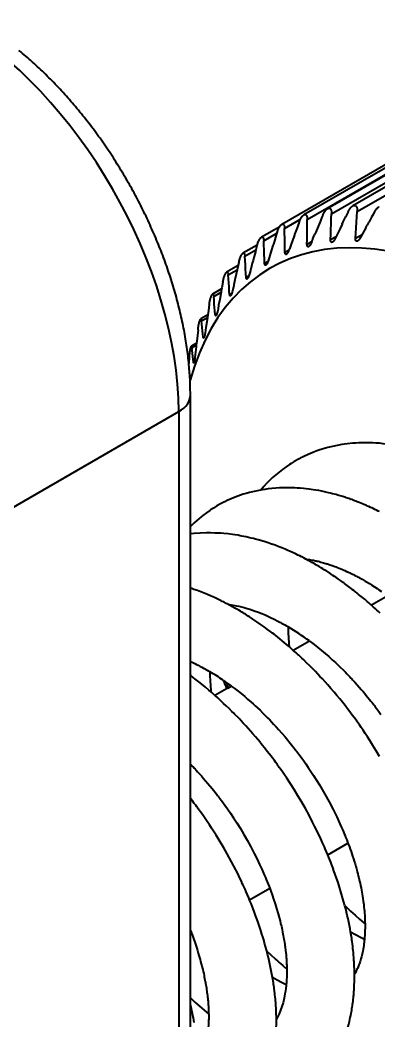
# Model space of a CAD drawing. Header units: millimetres. Extents: x 15 to 415, y 5 to 292.
# Drawn here: x 325.09 to 329.57, y 131.37 to 143.89 of the extents above; entities that cross this region are included whole.
import ezdxf

# ---------------------------------------------------------------- set-up
doc = ezdxf.new("R2010")
doc.units = ezdxf.units.MM
doc.layers.add('Geometries', color=7, linetype='Continuous')

msp = doc.modelspace()

# ---------------------------------------------------------------- linework, layer by layer
at = {"layer": 'Geometries', "linetype": 'Continuous', "lineweight": 40}
for p, q in [((328.675, 141.401), (331.722, 143.16)), ((331.738, 143.155), (328.931, 141.535)), ((328.979, 141.472), (332.026, 143.231)), ((332.087, 143.21), (329.245, 141.57)), ((329.3, 141.5), (332.347, 143.259)), ((331.321, 143.049), (328.357, 141.338)), ((331.4, 143.054), (328.634, 141.457)), ((328.392, 141.288), (328.59, 141.402)), ((328.587, 141.396), (328.59, 141.402)), ((328.871, 141.452), (328.86, 141.427)), ((329.129, 141.377), (329.151, 141.422)), ((329.151, 141.422), (329.153, 141.426)), ((329.153, 141.426), (329.158, 141.438)), ((329.186, 141.495), (329.158, 141.438)), ((329.518, 141.496), (329.493, 141.451)), ((328.331, 141.309), (328.102, 141.178)), ((328.574, 141.366), (328.558, 141.32)), ((329.112, 141.342), (329.126, 141.372)), ((329.126, 141.372), (329.129, 141.377)), ((329.408, 141.297), (329.425, 141.327)), ((328.132, 141.133), (328.296, 141.228)), ((328.296, 141.228), (328.293, 141.22)), ((328.299, 141.238), (328.296, 141.228)), ((328.732, 141.123), (328.744, 141.151)), ((328.744, 141.151), (328.746, 141.156)), ((328.746, 141.156), (328.764, 141.199)), ((328.764, 141.199), (328.766, 141.203)), ((328.766, 141.203), (328.77, 141.214)), ((328.967, 141.147), (329.038, 141.188)), ((329.038, 141.188), (329.021, 141.153)), ((329.278, 141.164), (329.362, 141.213)), ((329.362, 141.213), (329.335, 141.163)), ((328.05, 141.08), (327.872, 140.977)), ((327.896, 140.939), (328.033, 141.018)), ((328.047, 141.07), (328.033, 141.018)), ((328.397, 140.99), (328.448, 141.019)), ((328.444, 141.01), (328.446, 141.015)), ((328.448, 141.019), (328.446, 141.015)), ((328.448, 141.019), (328.452, 141.03)), ((328.672, 141.088), (328.732, 141.123)), ((328.732, 141.123), (328.724, 141.102)), ((327.811, 140.822), (327.668, 140.739)), ((327.687, 140.706), (327.8, 140.771)), ((327.82, 140.862), (327.811, 140.822)), ((328.142, 140.851), (328.185, 140.876)), ((328.186, 140.879), (328.185, 140.876)), ((327.911, 140.674), (327.947, 140.694)), ((327.957, 140.733), (327.951, 140.708)), ((327.605, 140.53), (327.492, 140.464)), ((327.605, 140.53), (327.598, 140.489)), ((327.767, 140.623), (327.758, 140.581)), ((327.506, 140.436), (327.598, 140.489)), ((327.705, 140.46), (327.733, 140.476)), ((327.56, 140.28), (327.556, 140.257)), ((327.432, 140.206), (327.345, 140.155)), ((327.355, 140.133), (327.427, 140.174)), ((327.432, 140.206), (327.427, 140.174)), ((327.526, 140.21), (327.547, 140.223)), ((327.374, 139.927), (327.39, 139.936)), ((327.291, 139.852), (327.228, 139.815)), ((327.235, 139.797), (327.289, 139.828)), ((327.291, 139.852), (327.289, 139.828)), ((327.252, 139.613), (327.263, 139.619)), ((327.215, 137.557), (327.215, 139.2)), ((324.012, 137.231), (327.069, 138.996)), ((327.069, 138.996), (327.069, 127.565)), ((329.209, 137.902), (329.212, 137.902)), ((327.215, 137.287), (327.215, 137.557)), ((327.215, 137.286), (327.215, 137.287)), ((327.215, 134.586), (327.215, 137.286)), ((328.232, 137.338), (328.234, 137.337)), ((329.681, 136.691), (329.478, 136.574)), ((328.501, 136.01), (328.703, 136.126)), ((327.668, 135.529), (327.522, 135.445)), ((327.682, 135.537), (327.668, 135.529)), ((327.682, 135.537), (327.726, 135.562)), ((327.215, 134.158), (327.215, 134.586)), ((327.215, 132.504), (327.215, 134.158)), ((328.932, 133.452), (329.184, 133.598)), ((327.954, 132.888), (328.206, 133.033)), ((327.215, 132.461), (327.215, 132.504)), ((327.215, 132.461), (327.229, 132.469)), ((327.215, 131.663), (327.215, 132.461)), ((327.215, 131.588), (327.215, 131.663)), ((327.215, 129.735), (327.215, 131.588))]:
    msp.add_line(p, q, dxfattribs=at)
at = {"layer": 'Geometries', "linetype": 'Continuous', "lineweight": 40, "flags": 128}
for points in [[(327.195, 139.599), (327.194, 139.609), (327.191, 139.636), (327.188, 139.663), (327.185, 139.69), (327.182, 139.717), (327.179, 139.744), (327.175, 139.771), (327.171, 139.798), (327.167, 139.825), (327.163, 139.852), (327.159, 139.879), (327.154, 139.906), (327.15, 139.934), (327.145, 139.961), (327.14, 139.988), (327.135, 140.015), (327.13, 140.043), (327.124, 140.07), (327.119, 140.098), (327.113, 140.125), (327.107, 140.152), (327.101, 140.18), (327.095, 140.207), (327.088, 140.235), (327.082, 140.262), (327.075, 140.29), (327.068, 140.317), (327.061, 140.345), (327.054, 140.372), (327.047, 140.4), (327.039, 140.428), (327.032, 140.455), (327.024, 140.483), (327.016, 140.51), (327.008, 140.538), (327, 140.566), (326.991, 140.593), (326.983, 140.621), (326.974, 140.648), (326.965, 140.676), (326.956, 140.703), (326.947, 140.731), (326.938, 140.758), (326.928, 140.786), (326.919, 140.814), (326.909, 140.841), (326.899, 140.869), (326.889, 140.896), (326.879, 140.923), (326.869, 140.951), (326.858, 140.978), (326.848, 141.006), (326.837, 141.033), (326.826, 141.06), (326.815, 141.088), (326.804, 141.115), (326.793, 141.142), (326.781, 141.17), (326.77, 141.197), (326.758, 141.224), (326.746, 141.251), (326.734, 141.278), (326.722, 141.305), (326.71, 141.332), (326.698, 141.359), (326.685, 141.386), (326.673, 141.413), (326.66, 141.44), (326.647, 141.467), (326.634, 141.494), (326.621, 141.52), (326.607, 141.547), (326.594, 141.574), (326.581, 141.6), (326.567, 141.627), (326.553, 141.653), (326.539, 141.68), (326.525, 141.706), (326.511, 141.732), (326.497, 141.758), (326.482, 141.785), (326.468, 141.811), (326.453, 141.837), (326.438, 141.863), (326.424, 141.889), (326.409, 141.915), (326.393, 141.94), (326.378, 141.966), (326.363, 141.992), (326.347, 142.017), (326.332, 142.043), (326.316, 142.068), (326.3, 142.093), (326.284, 142.119), (326.268, 142.144), (326.252, 142.169), (326.236, 142.194), (326.22, 142.219), (326.203, 142.244), (326.187, 142.268), (326.17, 142.293), (326.153, 142.318), (326.136, 142.342), (326.119, 142.367), (326.102, 142.391), (326.085, 142.415), (326.068, 142.439), (326.05, 142.463), (326.033, 142.487), (326.015, 142.511), (325.998, 142.535), (325.98, 142.558), (325.962, 142.582), (325.944, 142.605), (325.926, 142.628), (325.908, 142.652), (325.89, 142.675), (325.871, 142.698), (325.853, 142.721), (325.834, 142.743), (325.816, 142.766), (325.797, 142.789), (325.778, 142.811), (325.759, 142.833), (325.74, 142.855), (325.721, 142.877), (325.702, 142.899), (325.683, 142.921), (325.664, 142.943), (325.644, 142.964), (325.625, 142.986), (325.605, 143.007), (325.586, 143.028), (325.566, 143.049), (325.546, 143.07), (325.526, 143.091), (325.506, 143.112), (325.486, 143.132), (325.466, 143.153), (325.446, 143.173), (325.426, 143.193), (325.406, 143.213), (325.385, 143.233), (325.365, 143.253), (325.345, 143.272), (325.324, 143.292), (325.303, 143.311), (325.283, 143.33), (325.262, 143.349), (325.241, 143.368), (325.22, 143.387), (325.199, 143.405), (325.178, 143.424), (325.157, 143.442), (325.136, 143.46), (325.115, 143.478), (325.094, 143.496), (325.072, 143.513)], [(328.871, 141.452), (328.875, 141.461), (328.879, 141.47), (328.884, 141.479), (328.889, 141.488), (328.894, 141.497), (328.899, 141.503), (328.904, 141.51), (328.908, 141.515), (328.913, 141.521), (328.918, 141.525), (328.922, 141.529), (328.926, 141.532), (328.931, 141.535), (328.931, 141.535)], [(328.931, 141.535), (328.935, 141.537), (328.939, 141.539), (328.943, 141.54), (328.947, 141.54), (328.952, 141.54), (328.956, 141.539), (328.96, 141.537), (328.963, 141.534), (328.966, 141.531), (328.969, 141.526), (328.972, 141.521), (328.974, 141.515), (328.976, 141.509), (328.977, 141.502), (328.978, 141.495), (328.979, 141.487), (328.979, 141.48), (328.979, 141.472)], [(329.186, 141.495), (329.191, 141.504), (329.196, 141.513), (329.201, 141.522), (329.206, 141.53), (329.212, 141.538), (329.217, 141.544), (329.222, 141.55), (329.228, 141.556), (329.233, 141.561), (329.237, 141.564), (329.242, 141.568), (329.245, 141.57)], [(329.245, 141.57), (329.247, 141.57), (329.251, 141.573), (329.256, 141.574), (329.26, 141.575), (329.265, 141.576), (329.269, 141.576), (329.274, 141.575), (329.278, 141.573), (329.282, 141.57), (329.286, 141.567), (329.289, 141.563), (329.292, 141.558), (329.294, 141.552), (329.297, 141.546), (329.298, 141.539), (329.299, 141.531), (329.3, 141.524), (329.3, 141.516), (329.3, 141.508), (329.3, 141.5)], [(329.518, 141.496), (329.523, 141.504), (329.528, 141.512)], [(329.528, 141.512), (329.528, 141.513), (329.534, 141.521), (329.54, 141.529), (329.546, 141.537), (329.552, 141.542), (329.557, 141.548), (329.563, 141.553), (329.565, 141.554)], [(329.565, 141.554), (329.569, 141.557), (329.569, 141.558)], [(329.569, 141.558), (329.573, 141.56), (329.575, 141.561)], [(328.574, 141.366), (328.578, 141.376), (328.582, 141.385), (328.583, 141.388)], [(328.583, 141.388), (328.586, 141.394), (328.587, 141.396)], [(328.59, 141.402), (328.591, 141.403), (328.595, 141.412), (328.599, 141.419), (328.604, 141.426), (328.608, 141.432), (328.613, 141.438), (328.617, 141.443), (328.62, 141.447), (328.624, 141.451), (328.628, 141.454), (328.632, 141.457), (328.634, 141.457)], [(328.634, 141.457), (328.636, 141.459), (328.64, 141.46), (328.644, 141.461), (328.648, 141.462), (328.652, 141.461), (328.656, 141.46), (328.659, 141.458), (328.662, 141.455), (328.665, 141.452), (328.668, 141.447), (328.67, 141.441), (328.672, 141.435), (328.673, 141.429), (328.674, 141.422), (328.675, 141.416), (328.675, 141.408), (328.675, 141.401)], [(328.672, 141.088), (328.673, 141.15), (328.673, 141.212), (328.674, 141.274), (328.675, 141.337), (328.675, 141.401)], [(328.86, 141.427), (328.841, 141.381), (328.836, 141.369)], [(328.967, 141.147), (328.969, 141.211), (328.971, 141.275), (328.974, 141.34), (328.976, 141.406), (328.979, 141.472)], [(329.278, 141.164), (329.282, 141.23), (329.286, 141.297), (329.291, 141.364), (329.295, 141.432), (329.3, 141.5)], [(329.493, 141.451), (329.48, 141.428), (329.449, 141.37)], [(328.299, 141.238), (328.302, 141.248), (328.306, 141.258), (328.309, 141.267), (328.313, 141.276), (328.317, 141.286), (328.321, 141.293), (328.325, 141.3), (328.329, 141.307), (328.331, 141.309)], [(328.331, 141.309), (328.333, 141.313), (328.336, 141.318), (328.34, 141.323), (328.344, 141.327), (328.347, 141.331), (328.351, 141.334), (328.355, 141.337), (328.357, 141.338)], [(328.357, 141.338), (328.358, 141.339), (328.362, 141.34), (328.366, 141.341), (328.369, 141.341), (328.373, 141.341), (328.376, 141.339), (328.379, 141.337), (328.382, 141.334), (328.384, 141.33), (328.386, 141.325), (328.388, 141.32), (328.39, 141.314), (328.391, 141.308), (328.392, 141.302), (328.392, 141.295), (328.392, 141.288)], [(328.397, 140.99), (328.396, 141.048), (328.395, 141.107), (328.394, 141.167), (328.393, 141.227), (328.392, 141.288)], [(328.558, 141.32), (328.548, 141.294), (328.526, 141.234)], [(328.836, 141.369), (328.811, 141.31), (328.781, 141.24), (328.77, 141.214)], [(329.112, 141.342), (329.086, 141.288), (329.065, 141.245)], [(329.408, 141.297), (329.407, 141.294), (329.371, 141.228), (329.362, 141.213)], [(329.449, 141.37), (329.443, 141.361), (329.425, 141.327)], [(328.05, 141.08), (328.053, 141.089), (328.056, 141.099), (328.059, 141.109), (328.063, 141.118), (328.066, 141.125), (328.07, 141.133), (328.073, 141.14), (328.077, 141.147), (328.08, 141.152), (328.083, 141.157), (328.086, 141.162), (328.09, 141.166), (328.093, 141.17), (328.096, 141.173), (328.099, 141.176), (328.102, 141.178)], [(328.102, 141.178), (328.103, 141.178), (328.106, 141.179), (328.11, 141.18), (328.113, 141.18), (328.116, 141.179), (328.119, 141.178), (328.121, 141.176), (328.124, 141.172), (328.126, 141.168), (328.127, 141.163), (328.129, 141.158), (328.13, 141.152), (328.131, 141.146), (328.132, 141.14), (328.132, 141.133)], [(328.142, 140.851), (328.14, 140.906), (328.138, 140.962), (328.136, 141.019), (328.134, 141.076), (328.132, 141.133)], [(328.273, 141.156), (328.253, 141.092), (328.247, 141.073)], [(328.293, 141.22), (328.276, 141.165), (328.273, 141.156)], [(328.506, 141.178), (328.496, 141.151), (328.47, 141.08), (328.452, 141.03)], [(328.526, 141.234), (328.522, 141.222), (328.506, 141.178)], [(328.992, 141.116), (328.99, 141.115), (328.987, 141.114), (328.984, 141.113), (328.981, 141.113), (328.979, 141.114), (328.977, 141.115), (328.975, 141.116), (328.973, 141.118), (328.971, 141.122), (328.969, 141.126), (328.968, 141.13), (328.967, 141.135), (328.967, 141.141), (328.967, 141.147)], [(329.021, 141.153), (329.018, 141.147), (329.015, 141.142), (329.012, 141.136), (329.008, 141.131), (329.005, 141.128), (329.002, 141.124), (328.998, 141.121), (328.995, 141.118), (328.993, 141.116), (328.992, 141.116)], [(329.065, 141.245), (329.053, 141.22), (329.038, 141.188)], [(329.307, 141.131), (329.304, 141.129), (329.301, 141.128), (329.298, 141.127), (329.295, 141.127), (329.292, 141.127), (329.29, 141.128), (329.288, 141.129), (329.286, 141.131), (329.283, 141.134), (329.281, 141.138), (329.28, 141.142), (329.278, 141.147), (329.278, 141.152), (329.278, 141.158), (329.278, 141.164)], [(329.335, 141.163), (329.332, 141.158), (329.328, 141.152), (329.324, 141.147), (329.321, 141.142), (329.317, 141.139), (329.314, 141.136), (329.31, 141.133), (329.307, 141.131), (329.307, 141.131)], [(328.033, 141.018), (328.027, 140.996), (328.011, 140.937)], [(328.047, 141.07), (328.05, 141.08), (328.05, 141.08)], [(328.23, 141.019), (328.208, 140.949), (328.186, 140.879)], [(328.247, 141.073), (328.23, 141.021), (328.23, 141.019)], [(328.444, 141.01), (328.442, 141.004), (328.44, 140.998), (328.437, 140.993), (328.434, 140.987), (328.432, 140.983), (328.429, 140.979), (328.426, 140.975), (328.424, 140.972), (328.421, 140.969), (328.419, 140.967), (328.418, 140.967)], [(328.694, 141.061), (328.692, 141.06), (328.69, 141.059), (328.687, 141.059), (328.685, 141.059), (328.683, 141.059), (328.681, 141.06), (328.679, 141.062), (328.677, 141.065), (328.675, 141.069), (328.674, 141.073), (328.673, 141.078), (328.673, 141.083), (328.672, 141.088)], [(328.724, 141.102), (328.721, 141.096), (328.718, 141.09), (328.715, 141.085), (328.712, 141.08), (328.709, 141.075), (328.706, 141.071), (328.703, 141.068), (328.7, 141.065), (328.698, 141.063), (328.695, 141.061), (328.694, 141.061)], [(327.82, 140.862), (327.823, 140.872), (327.825, 140.881), (327.828, 140.891), (327.831, 140.901), (327.834, 140.91), (327.837, 140.918), (327.84, 140.926), (327.843, 140.933), (327.846, 140.941), (327.849, 140.946), (327.851, 140.952), (327.854, 140.957), (327.857, 140.961), (327.86, 140.965), (327.863, 140.969), (327.866, 140.972), (327.869, 140.975), (327.872, 140.977), (327.872, 140.977)], [(327.872, 140.977), (327.875, 140.979), (327.878, 140.979), (327.881, 140.979), (327.883, 140.978), (327.885, 140.977), (327.888, 140.974), (327.89, 140.97), (327.892, 140.966), (327.893, 140.961), (327.894, 140.956), (327.895, 140.951), (327.896, 140.945), (327.896, 140.939)], [(327.911, 140.674), (327.908, 140.726), (327.905, 140.778), (327.902, 140.831), (327.899, 140.885), (327.896, 140.939)], [(327.998, 140.885), (327.988, 140.851), (327.969, 140.779), (327.957, 140.733)], [(328.011, 140.937), (328.008, 140.923), (327.998, 140.885)], [(328.413, 140.964), (328.411, 140.963), (328.409, 140.963), (328.408, 140.963), (328.406, 140.964), (328.404, 140.966), (328.402, 140.968), (328.4, 140.971), (328.399, 140.975), (328.398, 140.979), (328.397, 140.984), (328.397, 140.99)], [(328.416, 140.965), (328.414, 140.964), (328.413, 140.964)], [(328.418, 140.967), (328.416, 140.965), (328.416, 140.965)], [(327.8, 140.771), (327.788, 140.715), (327.771, 140.643), (327.767, 140.623)], [(327.811, 140.822), (327.804, 140.788), (327.8, 140.771)], [(328.158, 140.83), (328.157, 140.829), (328.155, 140.828), (328.153, 140.828), (328.151, 140.828), (328.149, 140.829), (328.147, 140.831), (328.146, 140.834), (328.144, 140.838), (328.144, 140.842), (328.143, 140.846), (328.142, 140.851)], [(328.18, 140.862), (328.18, 140.861), (328.177, 140.855), (328.175, 140.85), (328.172, 140.846), (328.17, 140.842), (328.168, 140.839), (328.165, 140.836), (328.163, 140.833), (328.161, 140.831), (328.159, 140.83), (328.158, 140.83)], [(328.185, 140.876), (328.184, 140.873), (328.182, 140.867), (328.18, 140.862)], [(327.621, 140.616), (327.623, 140.626), (327.625, 140.635), (327.627, 140.645), (327.63, 140.655), (327.632, 140.665), (327.634, 140.673), (327.637, 140.681), (327.64, 140.689), (327.642, 140.696), (327.645, 140.702), (327.647, 140.708), (327.649, 140.713), (327.652, 140.718), (327.654, 140.723), (327.657, 140.727), (327.659, 140.73), (327.662, 140.734), (327.665, 140.736), (327.668, 140.739), (327.668, 140.739)], [(327.668, 140.739), (327.67, 140.74), (327.673, 140.74), (327.675, 140.74), (327.677, 140.739), (327.679, 140.737), (327.681, 140.734), (327.683, 140.731), (327.684, 140.726), (327.685, 140.722), (327.686, 140.717), (327.687, 140.712), (327.687, 140.706)], [(327.705, 140.46), (327.701, 140.508), (327.698, 140.557), (327.694, 140.606), (327.691, 140.656), (327.687, 140.706)], [(327.924, 140.655), (327.923, 140.655), (327.921, 140.654), (327.92, 140.654), (327.918, 140.655), (327.916, 140.656), (327.915, 140.659), (327.913, 140.662), (327.912, 140.665), (327.912, 140.669), (327.911, 140.674)], [(327.945, 140.689), (327.943, 140.684), (327.941, 140.68), (327.939, 140.675), (327.936, 140.67), (327.934, 140.667), (327.933, 140.664), (327.93, 140.661), (327.928, 140.659), (327.926, 140.657), (327.925, 140.655), (327.924, 140.655)], [(327.947, 140.694), (327.945, 140.69), (327.945, 140.689)], [(327.951, 140.708), (327.949, 140.702), (327.947, 140.696), (327.947, 140.694)], [(327.621, 140.616), (327.607, 140.543), (327.605, 140.53)], [(327.758, 140.581), (327.756, 140.572), (327.74, 140.501)], [(327.45, 140.334), (327.452, 140.344), (327.453, 140.354), (327.455, 140.363), (327.457, 140.373), (327.459, 140.383), (327.461, 140.391), (327.463, 140.399), (327.465, 140.407), (327.468, 140.415), (327.47, 140.421), (327.471, 140.427), (327.474, 140.433), (327.476, 140.438), (327.478, 140.443), (327.48, 140.448), (327.482, 140.452), (327.484, 140.456), (327.487, 140.459), (327.489, 140.462), (327.491, 140.464), (327.492, 140.464)], [(327.492, 140.464), (327.493, 140.465), (327.495, 140.465), (327.497, 140.465), (327.499, 140.463), (327.501, 140.461), (327.502, 140.458), (327.503, 140.455), (327.504, 140.451), (327.505, 140.447), (327.506, 140.442), (327.506, 140.436)], [(327.526, 140.21), (327.522, 140.255), (327.518, 140.299), (327.514, 140.345), (327.51, 140.39), (327.506, 140.436)], [(327.598, 140.489), (327.594, 140.47), (327.581, 140.399), (327.568, 140.328), (327.56, 140.28)], [(327.715, 140.444), (327.715, 140.443), (327.713, 140.443), (327.711, 140.443), (327.71, 140.444), (327.708, 140.446), (327.707, 140.449), (327.706, 140.452), (327.706, 140.456), (327.705, 140.46)], [(327.733, 140.476), (327.732, 140.471), (327.73, 140.467), (327.728, 140.462), (327.726, 140.458), (327.724, 140.455), (327.723, 140.452), (327.721, 140.449), (327.719, 140.447), (327.717, 140.445), (327.716, 140.444), (327.715, 140.444)], [(327.74, 140.501), (327.739, 140.495), (327.737, 140.489), (327.735, 140.482), (327.733, 140.476), (327.733, 140.476)], [(327.45, 140.334), (327.44, 140.262), (327.432, 140.206)], [(327.556, 140.257), (327.555, 140.251), (327.554, 140.247)], [(327.31, 140.019), (327.311, 140.028), (327.312, 140.038), (327.314, 140.048), (327.315, 140.058), (327.317, 140.068), (327.318, 140.076), (327.32, 140.084), (327.322, 140.092), (327.323, 140.1), (327.325, 140.107), (327.326, 140.113), (327.328, 140.119), (327.33, 140.125), (327.331, 140.13), (327.333, 140.135), (327.335, 140.139), (327.336, 140.143), (327.338, 140.148), (327.34, 140.151), (327.342, 140.153), (327.344, 140.155), (327.345, 140.156)], [(327.345, 140.156), (327.346, 140.156), (327.347, 140.156), (327.349, 140.155), (327.35, 140.154), (327.351, 140.152), (327.352, 140.149), (327.353, 140.146), (327.354, 140.142), (327.355, 140.137), (327.355, 140.133)], [(327.374, 139.927), (327.37, 139.968), (327.367, 140.008), (327.363, 140.049), (327.359, 140.091), (327.355, 140.133)], [(327.427, 140.174), (327.419, 140.12), (327.409, 140.05), (327.399, 139.98)], [(327.534, 140.197), (327.533, 140.196), (327.531, 140.196), (327.53, 140.197), (327.529, 140.198), (327.528, 140.2), (327.527, 140.203), (327.526, 140.206), (327.526, 140.21)], [(327.547, 140.223), (327.547, 140.223), (327.546, 140.218), (327.544, 140.214), (327.543, 140.21), (327.541, 140.207), (327.54, 140.204), (327.538, 140.202), (327.537, 140.2), (327.535, 140.198), (327.534, 140.197), (327.534, 140.197)], [(327.554, 140.247), (327.553, 140.245), (327.552, 140.239), (327.55, 140.233), (327.549, 140.228), (327.547, 140.223)], [(327.31, 140.019), (327.302, 139.948), (327.294, 139.878), (327.291, 139.852)], [(327.38, 139.916), (327.379, 139.916), (327.378, 139.916), (327.377, 139.917), (327.376, 139.918), (327.375, 139.921), (327.375, 139.924), (327.374, 139.927)], [(327.39, 139.936), (327.39, 139.936), (327.389, 139.932), (327.388, 139.929), (327.386, 139.926), (327.385, 139.923), (327.384, 139.921), (327.383, 139.919), (327.382, 139.917), (327.381, 139.917), (327.38, 139.916)], [(327.399, 139.98), (327.398, 139.974), (327.397, 139.968), (327.396, 139.962), (327.395, 139.956), (327.394, 139.95), (327.392, 139.945), (327.391, 139.94), (327.39, 139.936)], [(327.201, 139.673), (327.202, 139.682), (327.202, 139.691), (327.203, 139.701), (327.205, 139.711), (327.206, 139.721), (327.207, 139.729), (327.208, 139.737), (327.209, 139.746), (327.21, 139.754), (327.212, 139.76), (327.213, 139.767), (327.214, 139.773), (327.215, 139.779), (327.216, 139.785), (327.218, 139.79), (327.219, 139.795), (327.22, 139.799), (327.222, 139.804), (327.223, 139.808), (327.225, 139.811), (327.226, 139.813), (327.227, 139.815), (327.228, 139.815)], [(327.228, 139.815), (327.229, 139.815), (327.23, 139.815), (327.231, 139.815), (327.232, 139.813), (327.233, 139.811), (327.234, 139.808), (327.234, 139.805), (327.235, 139.801), (327.235, 139.797)], [(327.252, 139.613), (327.249, 139.649), (327.245, 139.685), (327.242, 139.722), (327.239, 139.759), (327.235, 139.797)], [(327.289, 139.828), (327.287, 139.808), (327.279, 139.74), (327.272, 139.671)], [(327.201, 139.673), (327.195, 139.604), (327.195, 139.599)], [(327.272, 139.671), (327.271, 139.665), (327.271, 139.659), (327.27, 139.653), (327.269, 139.647), (327.268, 139.642), (327.267, 139.636), (327.266, 139.631), (327.265, 139.627), (327.264, 139.623), (327.263, 139.619), (327.263, 139.619)], [(327.205, 139.482), (327.203, 139.503), (327.201, 139.529), (327.199, 139.556), (327.197, 139.582), (327.195, 139.599)], [(327.256, 139.604), (327.256, 139.604), (327.255, 139.604), (327.254, 139.606), (327.253, 139.607), (327.253, 139.61), (327.252, 139.613)], [(327.263, 139.619), (327.262, 139.616), (327.261, 139.613), (327.26, 139.61), (327.259, 139.608), (327.258, 139.607), (327.258, 139.605), (327.257, 139.604), (327.256, 139.604)], [(327.206, 139.466), (327.205, 139.476), (327.205, 139.482)], [(327.21, 139.39), (327.21, 139.397), (327.209, 139.423), (327.207, 139.449), (327.206, 139.466)], [(327.214, 139.301), (327.213, 139.318), (327.212, 139.344), (327.211, 139.37), (327.21, 139.39)], [(327.215, 139.2), (327.215, 139.214), (327.215, 139.24), (327.214, 139.266), (327.214, 139.292), (327.214, 139.301)], [(329.496, 138.604), (329.491, 138.604), (329.457, 138.605), (329.422, 138.606), (329.385, 138.606), (329.351, 138.605), (329.319, 138.604), (329.285, 138.602), (329.246, 138.599), (329.175, 138.592), (329.107, 138.583), (329.051, 138.573), (328.993, 138.561), (328.933, 138.546), (328.873, 138.529), (328.809, 138.508), (328.747, 138.485), (328.685, 138.46), (328.626, 138.432), (328.587, 138.412)], [(329.547, 138.601), (329.531, 138.602), (329.496, 138.604)], [(330.187, 138.467), (330.173, 138.471), (330.155, 138.477), (330.137, 138.483), (330.102, 138.494), (330.072, 138.504), (330.043, 138.512), (330.012, 138.521), (329.976, 138.53), (329.947, 138.538), (329.912, 138.546), (329.881, 138.553), (329.857, 138.558), (329.824, 138.565), (329.793, 138.57), (329.759, 138.576), (329.734, 138.58), (329.698, 138.585), (329.66, 138.59), (329.623, 138.594), (329.579, 138.599), (329.547, 138.601)], [(328.587, 138.412), (328.574, 138.406), (328.514, 138.372), (328.475, 138.348)], [(328.475, 138.348), (328.455, 138.335), (328.41, 138.305), (328.366, 138.273), (328.324, 138.24), (328.283, 138.206), (328.243, 138.17), (328.204, 138.133), (328.167, 138.095), (328.132, 138.057), (328.096, 138.015)], [(328.096, 138.015), (328.071, 138.01), (328.031, 138.002), (327.991, 137.993), (327.952, 137.983), (327.913, 137.972), (327.876, 137.961), (327.774, 137.925), (327.676, 137.883), (327.644, 137.868)], [(328.522, 138.041), (328.52, 138.041), (328.472, 138.043), (328.419, 138.043), (328.371, 138.043), (328.328, 138.041), (328.281, 138.038), (328.233, 138.034), (328.187, 138.029), (328.146, 138.023), (328.111, 138.018), (328.096, 138.015)], [(328.572, 138.038), (328.551, 138.04), (328.522, 138.041)], [(329.209, 137.902), (329.206, 137.903), (329.195, 137.907), (329.18, 137.912), (329.163, 137.918), (329.146, 137.924), (329.134, 137.928), (329.12, 137.932), (329.103, 137.937), (329.086, 137.943), (329.071, 137.947), (329.058, 137.951), (329.046, 137.954), (329.036, 137.957), (328.993, 137.969), (328.964, 137.976), (328.925, 137.985), (328.891, 137.993), (328.859, 137.999), (328.819, 138.007), (328.784, 138.013), (328.749, 138.019), (328.701, 138.025), (328.662, 138.03), (328.629, 138.034), (328.589, 138.037), (328.572, 138.038)], [(329.578, 137.744), (329.561, 137.752), (329.541, 137.762), (329.519, 137.773), (329.501, 137.782), (329.484, 137.79), (329.465, 137.798), (329.446, 137.807), (329.43, 137.814), (329.418, 137.82), (329.407, 137.824), (329.396, 137.829), (329.383, 137.835), (329.366, 137.842), (329.346, 137.85), (329.325, 137.859), (329.311, 137.864), (329.298, 137.869), (329.284, 137.875), (329.267, 137.881), (329.249, 137.888), (329.231, 137.895), (329.217, 137.9), (329.212, 137.902)], [(327.467, 137.766), (327.458, 137.76), (327.415, 137.73), (327.371, 137.697), (327.348, 137.678), (327.321, 137.656), (327.293, 137.631), (327.264, 137.605), (327.237, 137.578), (327.215, 137.557)], [(327.644, 137.868), (327.632, 137.862), (327.592, 137.841), (327.547, 137.816), (327.502, 137.789), (327.467, 137.766)], [(327.543, 137.476), (327.521, 137.477), (327.465, 137.479), (327.417, 137.478), (327.338, 137.476), (327.261, 137.47), (327.215, 137.465)], [(327.595, 137.473), (327.584, 137.474), (327.543, 137.476)], [(327.772, 137.454), (327.742, 137.458), (327.687, 137.465), (327.634, 137.47), (327.595, 137.473)], [(328.232, 137.338), (328.228, 137.339), (328.189, 137.353), (328.151, 137.365), (328.107, 137.378), (328.064, 137.391), (328.028, 137.4), (328.002, 137.407), (327.973, 137.414), (327.941, 137.422), (327.911, 137.428), (327.884, 137.434), (327.859, 137.439), (327.835, 137.443), (327.81, 137.448), (327.772, 137.454)], [(328.604, 137.178), (328.581, 137.19), (328.559, 137.201), (328.539, 137.211), (328.513, 137.223), (328.482, 137.237), (328.453, 137.25), (328.431, 137.26), (328.415, 137.267), (328.399, 137.274), (328.38, 137.282), (328.356, 137.291), (328.332, 137.301), (328.313, 137.308), (328.274, 137.323), (328.234, 137.337)], [(328.656, 137.151), (328.635, 137.162), (328.606, 137.177), (328.604, 137.178)], [(328.656, 137.152), (328.668, 137.15), (328.686, 137.147), (328.703, 137.145), (328.717, 137.142), (328.734, 137.139), (328.752, 137.136), (328.768, 137.132), (328.778, 137.13), (328.787, 137.128), (328.798, 137.126), (328.811, 137.123), (328.828, 137.119), (328.847, 137.114), (328.864, 137.109), (328.878, 137.105), (328.893, 137.101), (328.909, 137.096), (328.919, 137.093), (328.929, 137.09), (328.943, 137.086), (328.96, 137.08), (328.973, 137.075), (328.986, 137.071), (329.001, 137.066), (329.021, 137.058), (329.039, 137.052), (329.055, 137.045), (329.075, 137.037), (329.094, 137.029), (329.107, 137.024), (329.118, 137.019), (329.131, 137.014), (329.147, 137.006), (329.168, 136.997), (329.19, 136.987), (329.207, 136.979), (329.22, 136.972), (329.232, 136.967), (329.243, 136.961), (329.254, 136.956), (329.272, 136.946), (329.292, 136.936), (329.305, 136.929), (329.316, 136.923), (329.33, 136.916), (329.345, 136.908), (329.361, 136.899), (329.376, 136.89), (329.388, 136.883), (329.4, 136.876), (329.415, 136.867), (329.454, 136.844), (329.484, 136.825), (329.515, 136.805), (329.548, 136.784), (329.572, 136.768), (329.602, 136.747)], [(329.477, 136.574), (329.47, 136.58), (329.446, 136.602), (329.425, 136.62), (329.398, 136.643), (329.367, 136.669), (329.349, 136.684), (329.334, 136.697), (329.318, 136.709), (329.299, 136.725), (329.277, 136.742), (329.256, 136.758), (329.239, 136.772), (329.224, 136.783), (329.208, 136.796), (329.192, 136.808), (329.174, 136.821), (329.157, 136.834), (329.143, 136.845), (329.132, 136.853), (329.123, 136.859), (329.109, 136.87), (329.09, 136.883), (329.068, 136.898), (329.048, 136.912), (329.031, 136.924), (329.016, 136.934), (328.997, 136.947), (328.976, 136.961), (328.957, 136.973), (328.943, 136.982), (328.932, 136.99), (328.919, 136.998), (328.905, 137.007), (328.889, 137.017), (328.87, 137.029), (328.849, 137.042), (328.826, 137.056), (328.807, 137.067), (328.793, 137.075), (328.775, 137.086), (328.753, 137.098), (328.734, 137.109), (328.719, 137.117), (328.708, 137.124), (328.687, 137.135), (328.663, 137.148), (328.656, 137.151)], [(327.259, 136.772), (327.249, 136.776), (327.232, 136.782), (327.215, 136.787), (327.215, 136.787)], [(327.628, 136.615), (327.614, 136.622), (327.598, 136.63), (327.597, 136.63)], [(327.685, 136.586), (327.662, 136.597), (327.636, 136.611), (327.628, 136.615)], [(327.684, 136.586), (327.699, 136.584), (327.725, 136.58), (327.747, 136.576), (327.769, 136.572), (327.791, 136.567), (327.82, 136.561), (327.855, 136.552), (327.886, 136.545), (327.923, 136.534), (327.959, 136.523), (327.992, 136.512), (328.026, 136.5), (328.066, 136.485), (328.095, 136.474), (328.14, 136.456), (328.173, 136.441), (328.218, 136.42), (328.264, 136.398), (328.308, 136.375), (328.326, 136.366), (328.341, 136.358), (328.355, 136.351), (328.372, 136.341), (328.395, 136.328), (328.416, 136.316), (328.434, 136.305), (328.436, 136.304)], [(328.449, 136.055), (328.448, 136.056), (328.416, 136.083), (328.387, 136.108), (328.361, 136.13), (328.333, 136.152), (328.308, 136.173), (328.282, 136.193), (328.26, 136.21), (328.24, 136.225), (328.22, 136.241), (328.18, 136.271), (328.138, 136.302), (328.088, 136.337), (328.047, 136.366), (327.995, 136.401), (327.979, 136.412), (327.966, 136.42), (327.954, 136.427), (327.939, 136.437), (327.92, 136.449), (327.902, 136.46), (327.888, 136.469), (327.875, 136.477), (327.859, 136.487), (327.841, 136.498), (327.82, 136.51), (327.795, 136.524), (327.771, 136.538), (327.754, 136.548), (327.742, 136.555), (327.73, 136.561), (327.718, 136.568), (327.704, 136.575), (327.687, 136.585), (327.685, 136.586)], [(329.588, 136.474), (329.565, 136.494), (329.547, 136.511), (329.527, 136.53), (329.501, 136.553), (329.477, 136.574)], [(328.703, 136.126), (328.713, 136.118), (328.73, 136.106), (328.745, 136.094), (328.761, 136.082), (328.81, 136.044), (328.853, 136.009), (328.9, 135.969), (328.945, 135.931), (328.989, 135.891), (329.028, 135.855), (329.078, 135.808), (329.132, 135.756), (329.152, 135.735), (329.172, 135.715), (329.191, 135.695), (329.209, 135.677), (329.222, 135.662), (329.233, 135.651), (329.241, 135.642), (329.254, 135.629), (329.27, 135.611), (329.298, 135.579), (329.325, 135.549), (329.35, 135.52), (329.373, 135.494), (329.395, 135.467), (329.414, 135.445), (329.433, 135.421), (329.453, 135.396), (329.472, 135.372), (329.486, 135.355), (329.494, 135.344), (329.499, 135.338), (329.506, 135.329), (329.515, 135.317), (329.526, 135.303), (329.545, 135.277), (329.569, 135.245), (329.597, 135.207)], [(328.501, 136.009), (328.483, 136.025), (328.449, 136.055)], [(329.58, 134.681), (329.538, 134.752), (329.497, 134.819), (329.459, 134.88), (329.429, 134.926), (329.401, 134.969), (329.374, 135.009), (329.349, 135.045), (329.328, 135.077), (329.315, 135.094), (329.304, 135.11), (329.295, 135.123), (329.287, 135.134), (329.277, 135.148), (329.263, 135.167), (329.239, 135.2), (329.21, 135.239), (329.18, 135.278), (329.149, 135.318), (329.116, 135.36), (329.082, 135.402), (329.047, 135.444), (329.013, 135.484), (328.972, 135.532), (328.934, 135.576), (328.898, 135.616), (328.865, 135.652), (328.835, 135.683), (328.809, 135.711), (328.779, 135.743), (328.746, 135.777), (328.708, 135.815), (328.668, 135.854), (328.631, 135.889), (328.609, 135.911), (328.588, 135.93), (328.57, 135.947), (328.554, 135.962), (328.535, 135.979), (328.511, 136), (328.501, 136.009)], [(327.215, 135.869), (327.216, 135.868), (327.237, 135.859), (327.253, 135.851), (327.271, 135.843), (327.292, 135.832), (327.311, 135.822), (327.326, 135.815), (327.339, 135.808), (327.356, 135.799), (327.377, 135.787), (327.394, 135.778), (327.408, 135.771), (327.426, 135.76), (327.446, 135.749), (327.459, 135.741)], [(327.472, 135.489), (327.445, 135.512), (327.402, 135.548), (327.357, 135.585), (327.321, 135.614), (327.272, 135.653), (327.248, 135.671), (327.226, 135.688), (327.216, 135.696)], [(327.625, 135.634), (327.634, 135.628), (327.655, 135.614), (327.668, 135.604)], [(327.668, 135.605), (327.67, 135.596), (327.677, 135.562), (327.682, 135.536)], [(327.668, 135.604), (327.679, 135.596), (327.724, 135.564), (327.726, 135.562)], [(327.726, 135.562), (327.764, 135.534), (327.811, 135.497), (327.848, 135.468), (327.894, 135.43), (327.93, 135.399), (327.976, 135.359), (327.999, 135.338), (328.024, 135.316), (328.053, 135.289), (328.085, 135.259), (328.119, 135.225), (328.151, 135.194), (328.179, 135.166), (328.206, 135.138), (328.23, 135.114), (328.255, 135.086), (328.286, 135.054), (328.318, 135.018), (328.399, 134.925), (328.48, 134.827), (328.497, 134.805), (328.514, 134.784), (328.526, 134.768), (328.534, 134.757), (328.538, 134.752), (328.542, 134.748), (328.547, 134.742), (328.557, 134.728), (328.569, 134.711), (328.585, 134.69), (328.606, 134.661), (328.631, 134.628), (328.658, 134.589), (328.689, 134.544), (328.722, 134.494), (328.755, 134.443), (328.829, 134.325), (328.896, 134.211), (328.95, 134.112), (328.999, 134.017), (329.044, 133.926), (329.085, 133.839), (329.101, 133.802), (329.116, 133.768), (329.128, 133.739), (329.139, 133.713), (329.148, 133.691), (329.155, 133.672), (329.162, 133.656), (329.17, 133.637), (329.18, 133.611), (329.184, 133.598)], [(327.522, 135.445), (327.481, 135.481), (327.472, 135.489)], [(327.758, 135.221), (327.734, 135.244), (327.698, 135.281), (327.664, 135.313), (327.63, 135.345), (327.591, 135.382), (327.558, 135.413), (327.525, 135.443), (327.522, 135.445)], [(327.845, 135.131), (327.831, 135.146), (327.81, 135.167), (327.772, 135.207), (327.758, 135.221)], [(328.932, 133.452), (328.917, 133.487), (328.901, 133.526), (328.89, 133.55), (328.883, 133.567), (328.878, 133.577), (328.876, 133.583), (328.872, 133.591), (328.867, 133.602), (328.858, 133.623), (328.846, 133.649), (328.831, 133.681), (328.813, 133.719), (328.792, 133.762), (328.768, 133.81), (328.743, 133.859), (328.698, 133.946), (328.652, 134.03), (328.606, 134.111), (328.559, 134.19), (328.512, 134.266), (328.466, 134.339), (328.42, 134.408), (328.391, 134.451), (328.366, 134.488), (328.344, 134.519), (328.326, 134.545), (328.316, 134.559), (328.309, 134.569), (328.304, 134.576), (328.294, 134.588), (328.28, 134.608), (328.265, 134.629), (328.245, 134.655), (328.223, 134.685), (328.199, 134.715), (328.176, 134.745), (328.153, 134.774), (328.101, 134.839), (328.085, 134.858)], [(327.215, 134.586), (327.223, 134.578), (327.238, 134.562), (327.252, 134.548), (327.263, 134.536), (327.273, 134.525), (327.286, 134.511), (327.305, 134.491), (327.328, 134.465), (327.352, 134.438), (327.376, 134.411), (327.433, 134.345), (327.487, 134.279), (327.536, 134.218), (327.547, 134.204), (327.554, 134.194), (327.558, 134.189), (327.562, 134.184), (327.567, 134.177), (327.574, 134.169), (327.586, 134.153), (327.6, 134.134), (327.615, 134.114), (327.646, 134.072), (327.679, 134.025), (327.716, 133.971), (327.755, 133.913), (327.796, 133.849), (327.84, 133.779), (327.884, 133.706), (327.924, 133.635), (327.972, 133.549), (328.013, 133.469), (328.049, 133.397), (328.08, 133.331), (328.107, 133.273), (328.129, 133.223), (328.138, 133.202), (328.146, 133.183), (328.154, 133.165), (328.164, 133.141), (328.176, 133.111), (328.199, 133.053), (328.206, 133.033)], [(327.954, 132.888), (327.944, 132.913), (327.928, 132.95), (327.912, 132.987), (327.898, 133.02), (327.885, 133.048), (327.874, 133.073), (327.864, 133.094), (327.852, 133.12), (327.837, 133.151), (327.82, 133.186), (327.802, 133.224), (327.783, 133.262), (327.73, 133.364), (327.675, 133.464), (327.633, 133.537), (327.587, 133.615), (327.536, 133.698), (327.48, 133.786), (327.453, 133.826), (327.425, 133.868), (327.398, 133.907), (327.375, 133.941), (327.355, 133.97), (327.338, 133.992), (327.326, 134.01), (327.318, 134.02), (327.313, 134.027), (327.306, 134.036), (327.295, 134.051), (327.281, 134.07), (327.264, 134.093), (327.24, 134.126), (327.215, 134.157)], [(329.184, 133.598), (329.191, 133.582), (329.202, 133.552), (329.213, 133.521), (329.223, 133.491), (329.233, 133.463), (329.243, 133.432), (329.253, 133.401), (329.263, 133.37), (329.274, 133.336), (329.283, 133.303), (329.29, 133.279), (329.295, 133.261), (329.301, 133.239), (329.308, 133.213), (329.314, 133.187), (329.32, 133.164), (329.325, 133.142), (329.33, 133.122), (329.336, 133.096), (329.342, 133.068), (329.348, 133.036), (329.354, 133.009), (329.358, 132.985), (329.363, 132.959), (329.367, 132.934), (329.371, 132.905), (329.376, 132.872), (329.379, 132.85), (329.381, 132.831)], [(329.002, 133.273), (328.995, 133.291), (328.98, 133.332), (328.969, 133.359), (328.958, 133.387), (328.946, 133.417), (328.932, 133.451), (328.932, 133.452)], [(328.206, 133.033), (328.219, 132.998), (328.236, 132.95), (328.255, 132.896), (328.274, 132.838), (328.293, 132.778), (328.312, 132.712), (328.325, 132.665), (328.335, 132.626), (328.343, 132.592), (328.352, 132.557), (328.361, 132.515), (328.368, 132.484), (328.372, 132.464), (328.376, 132.44), (328.38, 132.418), (328.383, 132.399), (328.387, 132.379), (328.391, 132.355), (328.394, 132.336), (328.395, 132.325), (328.397, 132.313), (328.399, 132.3), (328.401, 132.284), (328.403, 132.267), (328.405, 132.249), (328.407, 132.231), (328.409, 132.218), (328.41, 132.206), (328.411, 132.191), (328.413, 132.174), (328.414, 132.16), (328.415, 132.149), (328.415, 132.136), (328.417, 132.118), (328.417, 132.103), (328.418, 132.091), (328.418, 132.082), (328.419, 132.071), (328.419, 132.059), (328.42, 132.046), (328.42, 132.032), (328.42, 132.023)], [(328.169, 132.25), (328.166, 132.261), (328.155, 132.304), (328.143, 132.346), (328.131, 132.387), (328.12, 132.424), (328.109, 132.459), (328.095, 132.506), (328.078, 132.556), (328.062, 132.605), (328.045, 132.651), (328.03, 132.693), (328.016, 132.731), (328, 132.774), (327.987, 132.807), (327.973, 132.842), (327.959, 132.877), (327.954, 132.888)], [(329.146, 132.815), (329.159, 132.803), (329.217, 132.747), (329.274, 132.694), (329.328, 132.647), (329.384, 132.599), (329.398, 132.587)], [(329.381, 132.831), (329.382, 132.826), (329.385, 132.795), (329.388, 132.77), (329.39, 132.748), (329.391, 132.724), (329.394, 132.693), (329.395, 132.661), (329.397, 132.632), (329.397, 132.616), (329.397, 132.6), (329.398, 132.588)], [(327.215, 132.504), (327.223, 132.483), (327.229, 132.469)], [(329.398, 132.588), (329.398, 132.581), (329.398, 132.556), (329.398, 132.541), (329.398, 132.531), (329.398, 132.523), (329.397, 132.517), (329.397, 132.51), (329.397, 132.503), (329.397, 132.495), (329.396, 132.483), (329.396, 132.468), (329.395, 132.455), (329.394, 132.444), (329.392, 132.417), (329.391, 132.396), (329.39, 132.393)], [(327.229, 132.469), (327.235, 132.453), (327.252, 132.405), (327.269, 132.356), (327.285, 132.31), (327.294, 132.283), (327.303, 132.253), (327.313, 132.222), (327.322, 132.192), (327.33, 132.165), (327.336, 132.142), (327.343, 132.118), (327.351, 132.088), (327.357, 132.062), (327.363, 132.04), (327.369, 132.017), (327.375, 131.991), (327.381, 131.964), (327.385, 131.943), (327.389, 131.923), (327.393, 131.905), (327.397, 131.884), (327.401, 131.866), (327.403, 131.854), (327.405, 131.842), (327.408, 131.826), (327.411, 131.806), (327.415, 131.785), (327.417, 131.767), (327.42, 131.751), (327.422, 131.733), (327.425, 131.712), (327.427, 131.696), (327.429, 131.681), (327.43, 131.667), (327.432, 131.656), (327.433, 131.646), (327.434, 131.634), (327.435, 131.618), (327.437, 131.599), (327.438, 131.582), (327.439, 131.568), (327.44, 131.56), (327.44, 131.548), (327.441, 131.531), (327.442, 131.515), (327.443, 131.501), (327.443, 131.487), (327.443, 131.473), (327.444, 131.457)], [(329.266, 131.957), (329.266, 131.98), (329.265, 132.009), (329.265, 132.03), (329.264, 132.046), (329.263, 132.067), (329.262, 132.087), (329.261, 132.103), (329.261, 132.115), (329.26, 132.127), (329.259, 132.146), (329.257, 132.169), (329.255, 132.196), (329.252, 132.227), (329.249, 132.253), (329.247, 132.274), (329.244, 132.306), (329.24, 132.337), (329.236, 132.363), (329.234, 132.383), (329.231, 132.403), (329.227, 132.425), (329.224, 132.447), (329.221, 132.467), (329.218, 132.484)], [(329.391, 132.392), (329.358, 132.408), (329.28, 132.448), (329.218, 132.484)], [(329.39, 132.393), (329.389, 132.378), (329.386, 132.355), (329.384, 132.331), (329.381, 132.311), (329.378, 132.292), (329.374, 132.271), (329.37, 132.247), (329.366, 132.227), (329.362, 132.209), (329.358, 132.192), (329.353, 132.174), (329.347, 132.151), (329.341, 132.133), (329.337, 132.117), (329.332, 132.104), (329.327, 132.09), (329.322, 132.076), (329.317, 132.062), (329.311, 132.048), (329.307, 132.038), (329.302, 132.027), (329.297, 132.017), (329.293, 132.007), (329.288, 131.998), (329.283, 131.988), (329.277, 131.976), (329.272, 131.967), (329.268, 131.961), (329.266, 131.957)], [(328.168, 132.251), (328.214, 132.207), (328.283, 132.142), (328.304, 132.123), (328.325, 132.104), (328.346, 132.086), (328.369, 132.066), (328.395, 132.043), (328.42, 132.023)], [(328.42, 132.023), (328.42, 132.017), (328.42, 132.005), (328.42, 131.991), (328.42, 131.974), (328.42, 131.959), (328.419, 131.926), (328.417, 131.883), (328.415, 131.851), (328.412, 131.827)], [(328.29, 131.396), (328.29, 131.408), (328.29, 131.429), (328.289, 131.454), (328.288, 131.482), (328.287, 131.506), (328.286, 131.524), (328.285, 131.538), (328.284, 131.554), (328.283, 131.571), (328.282, 131.587), (328.281, 131.603), (328.279, 131.621), (328.277, 131.646), (328.274, 131.675), (328.272, 131.699), (328.27, 131.718), (328.267, 131.736), (328.265, 131.753), (328.263, 131.771), (328.26, 131.791), (328.257, 131.812), (328.255, 131.832), (328.252, 131.85), (328.249, 131.871), (328.244, 131.897), (328.241, 131.916)], [(328.412, 131.826), (328.38, 131.841), (328.346, 131.858), (328.306, 131.879), (328.263, 131.904), (328.241, 131.916)], [(329.235, 131.531), (329.237, 131.54), (329.24, 131.565), (329.243, 131.581), (329.245, 131.599), (329.248, 131.619), (329.25, 131.641), (329.253, 131.664), (329.254, 131.683), (329.256, 131.695), (329.257, 131.707), (329.258, 131.721), (329.259, 131.739), (329.261, 131.762), (329.262, 131.781), (329.263, 131.796), (329.263, 131.809), (329.264, 131.821), (329.264, 131.835), (329.265, 131.853), (329.265, 131.873), (329.266, 131.892), (329.266, 131.907), (329.266, 131.927), (329.266, 131.951), (329.266, 131.957)], [(328.412, 131.827), (328.411, 131.814), (328.407, 131.779), (328.403, 131.746), (328.397, 131.71), (328.387, 131.659), (328.373, 131.6), (328.359, 131.553), (328.343, 131.507), (328.323, 131.46), (328.309, 131.43), (328.295, 131.404), (328.29, 131.396)], [(328.983, 130.839), (328.998, 130.862), (329.034, 130.923), (329.069, 130.99), (329.103, 131.063), (329.115, 131.093), (329.127, 131.123), (329.139, 131.154), (329.149, 131.181), (329.157, 131.204), (329.165, 131.229), (329.173, 131.256), (329.18, 131.279), (329.186, 131.302), (329.194, 131.332), (329.202, 131.365), (329.209, 131.392), (329.214, 131.415), (329.219, 131.442), (329.225, 131.471), (329.231, 131.505), (329.235, 131.531)], [(327.444, 131.457), (327.444, 131.455), (327.444, 131.436), (327.444, 131.419), (327.444, 131.405), (327.444, 131.394), (327.443, 131.382), (327.443, 131.368), (327.442, 131.34), (327.441, 131.318), (327.439, 131.292), (327.437, 131.269), (327.436, 131.262)], [(328.259, 130.965), (328.262, 130.982), (328.263, 130.991), (328.264, 130.999), (328.266, 131.009), (328.268, 131.023), (328.27, 131.041), (328.272, 131.055), (328.273, 131.064), (328.274, 131.073), (328.277, 131.1), (328.28, 131.134), (328.283, 131.167), (328.285, 131.196), (328.287, 131.231), (328.288, 131.259), (328.289, 131.282), (328.289, 131.299), (328.29, 131.321), (328.29, 131.343), (328.29, 131.362), (328.29, 131.378), (328.29, 131.392), (328.29, 131.396)]]:
    msp.add_lwpolyline(points, dxfattribs=at)
at = {"layer": 'Geometries', "linetype": 'Continuous', "lineweight": 40}
for centre, radius, start, end in [((326.25, 133.898), 3.046, 63.7425, 70.6553), ((331.432, 136.339), 2.996, 180.6404, 185.4339), ((326.799, 133.559), 3.196, 53.4368, 59.1907), ((325.915, 133.147), 3.019, 55.4794, 59.2392), ((330.542, 135.782), 3.084, 180.7614, 185.4592), ((323.836, 131.352), 5.509, 39.5296, 43.311), ((324.569, 131.624), 4.729, 14.5863, 20.4123), ((325.244, 131.8), 4.032, 9.7679, 14.5738), ((324.192, 131.216), 4.109, 9.8047, 14.5609), ((330.049, 134.576), 4.065, 225.7932, 230.1442), ((323.251, 130.666), 4.07, 9.7428, 13.0909)]:
    msp.add_arc(centre, radius, start, end, dxfattribs=at)
for centre, major_axis, start_param, end_param in [((324.24, 140.629), (-2, 3.464), 3.926991, 5.497787), ((330.958, 136.025), (-2.75, 4.763), 2.356194, 6.797761), ((326.715, 139.2), (-0.5, 0), 2.356194, 3.141593), ((330.958, 136.025), (-2.75, 4.763), 1.326981, 1.34805)]:
    msp.add_ellipse(centre, major_axis=major_axis, ratio=0.57735, start_param=start_param, end_param=end_param, dxfattribs=at)

doc.saveas('drawing.dxf')
